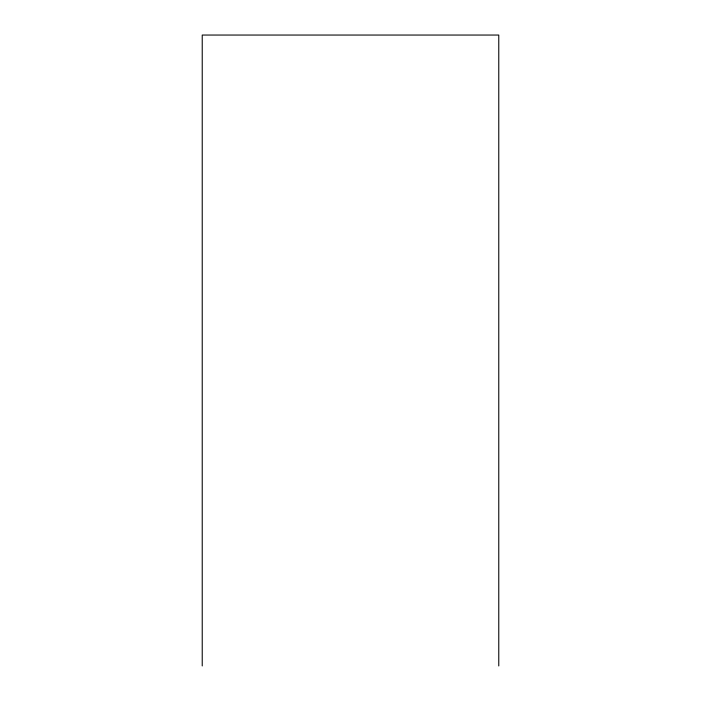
<?xml version="1.0" encoding="UTF-8"?>
<svg xmlns="http://www.w3.org/2000/svg" width="701" height="701" viewBox="0 0 701 701"><rect width="100%" height="100%" fill="white"/><g stroke="black" fill="none" stroke-linecap="round" stroke-linejoin="round"><path stroke-width="1.05" d="M498.77 665.95L498.77 35.05L202.23 35.05L202.23 665.95"/></g></svg>
